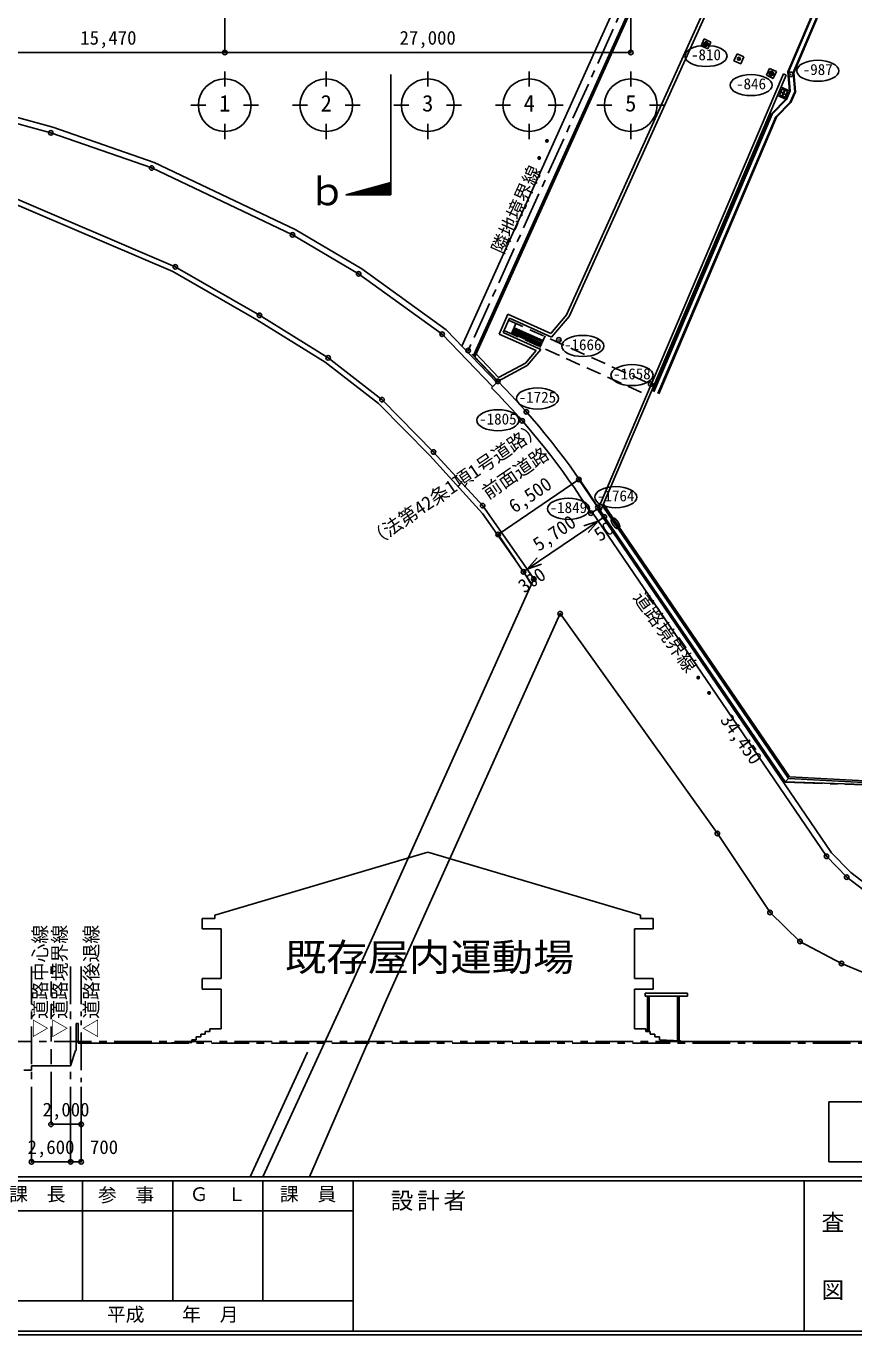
# Model space of a CAD drawing. Units: millimetres at full size, sheet at 1:500. Extents: x -140000 to 140000, y -100000 to 100000.
# Drawn here: x -79246 to -24206, y -100000 to -12963 of the extents above; entities that cross this region are included whole.
import ezdxf
from ezdxf.enums import TextEntityAlignment as Align

# ---------------------------------------------------------------- set-up
doc = ezdxf.new("R2010")
doc.units = ezdxf.units.MM
doc.header["$LTSCALE"] = 500
doc.header["$PDMODE"] = 32
doc.header["$PDSIZE"] = 300
for name, pattern in [('CHAIN1', [8, 5, -1, 1, -1]), ('DASHED2', [3, 2, -1]), ('DOUBLE_CHAIN1', [8.8, 5, -1, 0.6, -0.6, 0.6, -1])]:
    doc.linetypes.add(name, pattern=pattern)
for name, color, linetype in [('7-0', 4, 'CHAIN1'), ('7-1', 6, 'Continuous'), ('7-8', 5, 'Continuous'), ('7-A', 3, 'Continuous'), ('7-B', 7, 'Continuous'), ('D-4', 7, 'Continuous'), ('D-7', 4, 'Continuous'), ('D-8', 7, 'Continuous'), ('D-9', 4, 'Continuous'), ('D-A', 6, 'Continuous'), ('D-B', 7, 'Continuous'), ('F-0', 5, 'Continuous'), ('F-1', 2, 'Continuous'), ('F-A', 7, 'Continuous')]:
    doc.layers.add(name, color=color, linetype=linetype)
doc.styles.add('@ＭＳ ゴシック', font='')
doc.styles.add('ＭＳ ゴシック', font='')
doc.styles.get('@ＭＳ ゴシック').set_extended_font_data('@MS Gothic')
doc.styles.get('ＭＳ ゴシック').set_extended_font_data('MS Gothic')

msp = doc.modelspace()

# ---------------------------------------------------------------- linework, layer by layer
at = {"layer": '7-0'}
for p, q in [((-81390.7, -80500), (68135.7, -80500)), ((-70926.9, -80600), (39860.6, -80600))]:
    msp.add_line(p, q, dxfattribs=at)
at = {"layer": '7-1'}
for p, q in [((-66689.4, -72100), (-52539.4, -67900)), ((-38389.4, -72100), (-52539.4, -67900)), ((-66689.4, -72100), (-66689.4, -72300)), ((-38389.4, -72100), (-38389.4, -72300)), ((-67539.4, -72300), (-67539.4, -73000)), ((-67539.4, -72300), (-66689.4, -72300)), ((-67539.4, -73000), (-66289.4, -73000)), ((-66289.4, -73000), (-66289.4, -76300)), ((-37539.4, -73000), (-38789.4, -73000)), ((-38789.4, -73000), (-38789.4, -76300)), ((-37539.4, -72300), (-38389.4, -72300)), ((-37539.4, -72300), (-37539.4, -73000)), ((-67539.4, -76300), (-67539.4, -77000)), ((-67539.4, -76300), (-66289.4, -76300)), ((-37539.4, -76300), (-38789.4, -76300)), ((-37539.4, -76300), (-37539.4, -77000)), ((-67539.4, -77000), (-66289.4, -77000)), ((-66289.4, -77000), (-66289.4, -79650)), ((-37539.4, -77000), (-38789.4, -77000)), ((-38789.4, -77000), (-38789.4, -79650)), ((-38076.9, -77270), (-35276.9, -77270)), ((-35276.9, -77270), (-35276.9, -77470)), ((-67639.4, -80010), (-67339.4, -80010)), ((-67639.4, -80010), (-67639.4, -80190)), ((-67339.4, -79830), (-67039.4, -79830)), ((-67339.4, -79830), (-67339.4, -80010)), ((-67039.4, -79650), (-66289.4, -79650)), ((-67039.4, -79650), (-67039.4, -79830)), ((-38039.4, -79650), (-38789.4, -79650)), ((-38039.4, -79650), (-38039.4, -79830)), ((-37739.4, -79830), (-38039.4, -79830)), ((-37739.4, -79830), (-37739.4, -80010)), ((-37439.4, -80010), (-37739.4, -80010)), ((-37439.4, -80010), (-37439.4, -80190)), ((-68239.4, -80370), (-67939.4, -80370)), ((-68239.4, -80370), (-68239.4, -80550)), ((-67939.4, -80190), (-67639.4, -80190)), ((-67939.4, -80190), (-67939.4, -80370)), ((-37139.4, -80190), (-37439.4, -80190)), ((-37139.4, -80190), (-37139.4, -80370))]:
    msp.add_line(p, q, dxfattribs=at)
at = {"layer": '7-1', "color": 7}
for p, q in [((-37926.9, -77470), (-37926.9, -79830)), ((-37826.9, -77470), (-37826.9, -79830)), ((-35926.9, -77470), (-35926.9, -80438.7)), ((-35826.9, -77470), (-35826.9, -80444.3))]:
    msp.add_line(p, q, dxfattribs=at)
at = {"layer": '7-1'}
for points in [[(-38076.9, -77270), (-38076.9, -77470), (-35276.9, -77470)], [(-37139.4, -80370), (-35726.9, -80450), (-35726.9, -80500)]]:
    msp.add_lwpolyline(points, dxfattribs=at)
at = {"layer": '7-8', "color": 7, "linetype": 'CHAIN1'}
for p, q in [((-78890.7, -75500), (-78890.7, -83500)), ((-76290.7, -75500), (-76290.7, -83500))]:
    msp.add_line(p, q, dxfattribs=at)
at = {"layer": '7-8', "color": 7, "linetype": 'DOUBLE_CHAIN1'}
msp.add_line((-75590.7, -75500), (-75590.7, -83500), dxfattribs=at)
at = {"layer": '7-8'}
for p, q in [((-75912.5, -79300), (-75912.5, -81100)), ((-75782.3, -80600), (-70926.9, -80600)), ((-70926.9, -80600), (-68239.4, -80550)), ((-35726.9, -80500), (13060.6, -80500)), ((-75962.5, -81100), (-76290.7, -82100)), ((-75962.5, -81100), (-75912.5, -81100)), ((-79390.7, -82400), (-78890.7, -82400)), ((-78890.7, -82100), (-78890.7, -82400)), ((-78890.7, -82100), (-76290.7, -82100))]:
    msp.add_line(p, q, dxfattribs=at)
msp.add_lwpolyline([(-75912.5, -79300), (-75782.3, -79300), (-75782.3, -80600)], dxfattribs=at)
at = {"layer": '7-A', "color": 5}
for p, q in [((-25877.5, -84500), (-25877.5, -88500)), ((14122.5, -84500), (-25877.5, -84500)), ((-25877.5, -88500), (14122.5, -88500))]:
    msp.add_line(p, q, dxfattribs=at)
at = {"layer": '7-B'}
for p, q in [((-66039.4, -14718.8), (-66039.4, 2781.2)), ((-66039.4, -14718.8), (-66039.4, 2781.2)), ((-39039.4, -14718.8), (-39039.4, 2781.2)), ((-66039.4, -14718.8), (-81509.4, -14718.8)), ((-66039.4, -14718.8), (-39039.4, -14718.8)), ((-66039.4, -16968.8), (-66039.4, -15968.8)), ((-59289.4, -16968.8), (-59289.4, -15968.8)), ((-52539.4, -16968.8), (-52539.4, -15968.8)), ((-45789.4, -16968.8), (-45789.4, -15968.8)), ((-39039.4, -16968.8), (-39039.4, -15968.8)), ((-67289.4, -18218.8), (-68289.4, -18218.8)), ((-64789.4, -18218.8), (-63789.4, -18218.8)), ((-60539.4, -18218.8), (-61539.4, -18218.8)), ((-58039.4, -18218.8), (-57039.4, -18218.8)), ((-53789.4, -18218.8), (-54789.4, -18218.8)), ((-51289.4, -18218.8), (-50289.4, -18218.8)), ((-47039.4, -18218.8), (-48039.4, -18218.8)), ((-44539.4, -18218.8), (-43539.4, -18218.8)), ((-40289.4, -18218.8), (-41289.4, -18218.8)), ((-37789.4, -18218.8), (-36789.4, -18218.8)), ((-66039.4, -19468.8), (-66039.4, -20468.8)), ((-59289.4, -19468.8), (-59289.4, -20468.8)), ((-52539.4, -19468.8), (-52539.4, -20468.8)), ((-45789.4, -19468.8), (-45789.4, -20468.8)), ((-39039.4, -19468.8), (-39039.4, -20468.8)), ((-78890.7, -88500), (-78890.7, -83500)), ((-77590.7, -86000), (-77590.7, -83500)), ((-76290.7, -88500), (-76290.7, -83500)), ((-75590.7, -88500), (-75590.7, -83500)), ((-75590.7, -86000), (-75590.7, -83500)), ((-75590.7, -86000), (-77590.7, -86000)), ((-78890.7, -88500), (-76290.7, -88500)), ((-76290.7, -88500), (-75590.7, -88500))]:
    msp.add_line(p, q, dxfattribs=at)
at = {"layer": '7-B', "linetype": 'DASHED2'}
msp.add_line((-77590.7, -83500), (-77590.7, -75500), dxfattribs=at)
at = {"layer": '7-B'}
for centre in [(-66039.4, -18218.8), (-59289.4, -18218.8), (-52539.4, -18218.8), (-45789.4, -18218.8), (-39039.4, -18218.8)]:
    msp.add_circle(centre, 1750, dxfattribs=at)
for p in [(-66039.4, -14718.8), (-39039.4, -14718.8), (-77590.7, -86000), (-75590.7, -86000), (-78890.7, -88500), (-76290.7, -88500), (-75590.7, -88500)]:
    msp.add_point(p, dxfattribs=at)
at = {"layer": 'D-4'}
for p, q in [((-34163, -13816.1), (-34368.5, -14271.9)), ((-33707.2, -14021.6), (-34163, -13816.1)), ((-33912.7, -14477.5), (-34368.5, -14271.9)), ((-33707.2, -14021.6), (-33912.7, -14477.5)), ((-31975.1, -14802.6), (-32180.6, -15258.4)), ((-31519.3, -15008.1), (-31975.1, -14802.6)), ((-30020.1, -16232.6), (-29814.6, -15776.8)), ((-29564.3, -16438.1), (-30020.1, -16232.6)), ((-29358.8, -15982.3), (-29814.6, -15776.8)), ((-29358.8, -15982.3), (-29564.3, -16438.1)), ((-46998.7, -33471.6), (-46649.9, -32696.4)), ((-46793.5, -33015.6), (-44878.4, -33877.3)), ((-46957.6, -33380.4), (-45042.6, -34242)), ((-46916.6, -33289.2), (-45001.5, -34150.9)), ((-46875.6, -33198), (-44960.5, -34059.7)), ((-46834.5, -33106.8), (-44919.5, -33968.5)), ((-45083.6, -34333.2), (-44734.8, -33558.1))]:
    msp.add_line(p, q, dxfattribs=at)
at = {"layer": 'D-4', "linetype": 'DASHED2'}
for p, q in [((-47129.1, -32535.6), (-37675.7, -36789.2)), ((-47436.9, -33219.6), (-37969.7, -37479.3))]:
    msp.add_line(p, q, dxfattribs=at)
at = {"layer": 'D-4'}
msp.add_lwpolyline([(-31519.3, -15008.1), (-31724.8, -15464), (-32180.6, -15258.4)], dxfattribs=at)
at = {"layer": 'D-4', "color": 4}
for centre, radius in [((-34037.8, -14146.8), 100), ((-34037.8, -14146.8), 60), ((-31850, -15133.3), 100), ((-31850, -15133.3), 60), ((-29689.4, -16107.5), 100), ((-29689.4, -16107.5), 60)]:
    msp.add_circle(centre, radius, dxfattribs=at)
at = {"layer": 'D-7', "color": 7}
for p, q in [((-28953.7, -17394.4), (-29045.7, -17355.2)), ((-28855.4, -17354.8), (-28816.2, -17262.8)), ((-28914.1, -17492.8), (-28953.3, -17584.8)), ((-28815.7, -17453.2), (-28723.7, -17492.4))]:
    msp.add_line(p, q, dxfattribs=at)
msp.add_lwpolyline([(-29278.3, -17582.3), (-28726.3, -17817.4), (-28491.2, -17265.3), (-29043.2, -17030.2)], close=True, dxfattribs=at)
at = {"layer": 'D-7'}
msp.add_lwpolyline([(-29147.1, -17529.5), (-28779.1, -17686.2), (-28622.4, -17318.2), (-28990.4, -17161.4)], close=True, dxfattribs=at)
at = {"layer": 'D-7', "color": 7}
msp.add_circle((-28884.7, -17423.8), 75, dxfattribs=at)
at = {"layer": 'D-8', "linetype": 'CHAIN1'}
for p, q in [((-38568.4, -9520.2), (-49849.3, -34539.2)), ((-47883.8, -36584.6), (-49849.3, -34539.2)), ((-41186, -45031.4), (-28781.8, -63241.9)), ((-28781.8, -63241.9), (223, -64222.6))]:
    msp.add_line(p, q, dxfattribs=at)
at = {"layer": 'D-8'}
for p, q in [((-39177.3, -9654.3), (-50266.9, -34248.9)), ((-85661.9, -17865.8), (-77601.4, -20062)), ((-85567.4, -17477), (-77482.9, -19679.7)), ((-77482.9, -19679.7), (-70745.3, -22025.2)), ((-77601.4, -20062), (-70897.3, -22395.9)), ((-70897.3, -22395.9), (-61534.7, -26841.1)), ((-70745.3, -22025.2), (-61346.9, -26487.5)), ((-80907.5, -24399.8), (-69483.4, -29282.3)), ((-61534.7, -26841.1), (-57139.5, -29433.2)), ((-61346.9, -26487.5), (-56920.2, -29098.2)), ((-69483.4, -29282.3), (-63905.7, -32494.9)), ((-57139.5, -29433.2), (-51586.5, -33453)), ((-56920.2, -29098.2), (-51322.9, -33150)), ((-63905.7, -32494.9), (-59362, -35315.3)), ((-48238.7, -36936.8), (-51586.5, -33453)), ((-47950.2, -36659.6), (-51322.9, -33150)), ((-59362, -35315.3), (-55812.7, -38067.7)), ((-55812.7, -38067.7), (-52408.4, -41527.4)), ((-52408.4, -41527.4), (-48896.5, -45367.4)), ((-46320.4, -48506), (-48888.6, -44857.4)), ((-25691.5, -67950.5), (-41279.3, -45071.4)), ((-40847.4, -44746.8), (-28489.9, -62888.9)), ((-46565.8, -48678.7), (-48896.5, -45367.4)), ((-45631.5, -50050), (-46568.4, -48674.9)), ((-45487.2, -49729), (-46320.4, -48506)), ((-45487.2, -49729), (-57492.8, -76432.5)), ((-43733.3, -52032.4), (-55280.2, -77696)), ((-43733.3, -52032.4), (-33279.3, -66654.9)), ((-28555.6, -63005.6), (-28771, -63222.2)), ((-28489.9, -62888.9), (-16878.1, -63504.3)), ((-33279.3, -66654.9), (-29778.2, -71907.8)), ((-24412.7, -69257.1), (-25735.2, -67896.9)), ((-22299, -70874.4), (-24412.7, -69257.1)), ((-29778.2, -71907.8), (-27790.3, -73838)), ((-27790.3, -73838), (-25027.7, -75305.8)), ((-25027.7, -75305.8), (-22230.8, -76454.8)), ((-57492.8, -76432.5), (-63515.4, -89500)), ((-55280.2, -77696), (-60396, -89500)), ((-64343.6, -89500), (-60529.2, -81207.8))]:
    msp.add_line(p, q, dxfattribs=at)
for points in [[(-80769.9, -24078), (-69326.8, -28968.7), (-63726, -32194.5), (-59161.9, -35027.5), (-55579.7, -37805.5), (-52154.5, -41286.5), (-48888.6, -44857.4)], [(-40903.3, -44878), (-28555.6, -63005.6), (-16883.3, -63624.2)], [(-22500, -71224.3), (-24679, -69557), (-26022, -68175.7), (-41609.8, -45296.6)]]:
    msp.add_lwpolyline(points, dxfattribs=at)
at = {"layer": 'D-8', "color": 4}
for p in [(-77601.4, -20062), (-70897.3, -22395.9), (-61534.7, -26841.1), (-69326.8, -28968.7), (-57139.5, -29433.2), (-63726, -32194.5), (-51586.5, -33453), (-49849.3, -34539.2), (-59161.9, -35027.5), (-47883.8, -36584.6), (-55579.7, -37805.5), (-52154.5, -41286.5), (-48888.6, -44857.4), (-45487.2, -49729), (-43733.3, -52032.4), (-33279.3, -66654.9), (-26022, -68175.7), (-24679, -69557), (-29778.2, -71907.8), (-27790.3, -73838), (-25027.7, -75305.8)]:
    msp.add_point(p, dxfattribs=at)
at = {"layer": 'D-9', "color": 7}
for p, q in [((-49414.8, -34962.4), (-37925.7, -9481.5)), ((-33893.3, -11302), (-43302.7, -32170.6)), ((-33633.1, -11211.6), (-43132.3, -32279)), ((-28882.4, -16142.3), (-41176.7, -45009.5)), ((-28698.4, -16220.6), (-41042.9, -45205.9)), ((-28882.4, -16142.3), (-28698.4, -16220.6)), ((-47800.1, -33440.1), (-47204, -32117.9)), ((-44359.4, -33400.5), (-47204, -32117.9)), ((-43284, -32148.7), (-44359.4, -33400.5)), ((-47535.5, -33339.7), (-47103.9, -32382.5)), ((-44305.2, -33644.4), (-47103.9, -32382.5)), ((-43132.3, -32279), (-44305.2, -33644.4)), ((-47800.1, -33440.1), (-45341.7, -34543.9)), ((-47535.5, -33339.7), (-45015.5, -34471.2)), ((-47826.7, -36326.5), (-49326.3, -34766)), ((-45341.7, -34543.9), (-46048.9, -35367.1)), ((-45921.3, -35525.5), (-45015.5, -34471.2)), ((-45921.3, -35525.5), (-47865.5, -36574.7)), ((-47826.7, -36326.5), (-46048.9, -35367.1)), ((-41176.7, -45009.5), (-28771, -63222.2)), ((-28771, -63222.2), (221.8, -64202.6))]:
    msp.add_line(p, q, dxfattribs=at)
at = {"layer": 'D-9'}
for p, q in [((-28602.3, -15995), (-26208.2, -10373.6)), ((-28551.4, -16003.1), (-26153.9, -10373.6)), ((-28246, -16051.7), (-25827.8, -10373.6)), ((-28195.1, -16059.8), (-25773.4, -10373.6)), ((-28491.2, -17265.3), (-28602.3, -15995)), ((-28440.3, -17273.4), (-28551.4, -16003.1)), ((-28134.9, -17322), (-28246, -16051.7)), ((-28084, -17330.1), (-28195.1, -16059.8)), ((-28684, -17845.6), (-28440.3, -17273.4)), ((-28430.1, -18015.3), (-28134.9, -17322)), ((-28387.8, -18043.5), (-28084, -17330.1)), ((-29687, -18797.1), (-28726.3, -17817.4)), ((-29644.7, -18825.3), (-28684, -17845.6)), ((-29390.8, -18995), (-28430.1, -18015.3)), ((-29348.5, -19023.2), (-28387.8, -18043.5)), ((-29687, -18797.1), (-37549.1, -37257.4)), ((-29644.7, -18825.3), (-37503.5, -37277.9)), ((-29390.8, -18995), (-37229.8, -37401)), ((-29348.5, -19023.2), (-37184.2, -37421.5)), ((-48309.6, -37007.2), (-47883.8, -36584.6)), ((-41694.6, -45349.7), (-41186, -45031.4))]:
    msp.add_line(p, q, dxfattribs=at)
at = {"layer": 'D-9', "color": 7}
msp.add_lwpolyline([(-47865.5, -36574.7), (-49504.4, -34869.2), (-38020.3, -9399.5)], dxfattribs=at)
at = {"layer": 'D-9'}
for radius in [47970.2, 48570.2]:
    msp.add_arc((-82357.5, -70798.9), radius, 32.0407, 44.78357, dxfattribs=at)
at = {"layer": 'D-A', "color": 5}
for p, q in [((-54989.4, -16172.1), (-54989.4, -24172.1)), ((-57989.4, -24172.1), (-54989.4, -23368.3)), ((-57989.4, -24172.1), (-54989.4, -24172.1))]:
    msp.add_line(p, q, dxfattribs=at)
at = {"layer": 'D-A'}
for p, q in [((-54989.4, -23472.1), (-55377, -23472.1)), ((-54989.4, -24072.1), (-57616.2, -24072.1)), ((-54989.4, -23972.1), (-57243, -23972.1)), ((-54989.4, -23872.1), (-56869.8, -23872.1)), ((-54989.4, -23772.1), (-56496.6, -23772.1)), ((-54989.4, -23672.1), (-56123.4, -23672.1)), ((-54989.4, -23572.1), (-55750.2, -23572.1))]:
    msp.add_line(p, q, dxfattribs=at)
at = {"layer": 'D-B'}
for p, q in [((-47863.5, -46774.2), (-42491.8, -43114.4)), ((-42491.8, -43114.4), (-41365.7, -44767.2)), ((-45926.3, -49084.5), (-41215.7, -45875.1)), ((-41215.7, -45875.1), (-42159.7, -46205.1)), ((-41215.7, -45875.1), (-41868.2, -46632.9)), ((-41215.7, -45875.1), (-40802.5, -45593.6)), ((-47863.5, -46774.2), (-46737.4, -48427.1)), ((-45926.3, -49084.5), (-45273.8, -48326.8)), ((-46174.2, -49253.4), (-45926.3, -49084.5)), ((-45926.3, -49084.5), (-44982.3, -48754.5))]:
    msp.add_line(p, q, dxfattribs=at)
for centre, major_axis in [((-34037.8, -14946.8), (1400, 0)), ((-26603.4, -15930.9), (1400, 0)), ((-31038.4, -16884.7), (1400, 0)), ((-42231.3, -34233.1), (-1400, 0)), ((-38958.3, -36171), (1400, 0)), ((-45246.1, -37725.9), (1400, 0)), ((-47873.4, -39176.2), (1400, 0)), ((-43185.3, -45063.6), (1400, 0)), ((-40037.8, -44286.9), (1400, 0))]:
    msp.add_ellipse(centre, major_axis=major_axis, ratio=0.5, dxfattribs=at)
for p in [(-34037.8, -14146.8), (-29689.4, -16107.5), (-28398.7, -16167.6), (-43822, -33825), (-37714.5, -36771.2), (-46257.1, -39209.4), (-45986.3, -38608.9), (-42491.8, -43114.4), (-41694.6, -45349.7), (-41229.6, -44963.4), (-40802.5, -45593.6), (-47863.5, -46774.2), (-46174.2, -49253.4)]:
    msp.add_point(p, dxfattribs=at)
at = {"layer": 'F-0'}
for p, q in [((-139750, -89500), (139750, -89500)), ((-139750, -89750), (139750, -89750)), ((-140000, -100000), (140000, -100000)), ((-139750, -99750), (139750, -99750))]:
    msp.add_line(p, q, dxfattribs=at)
at = {"layer": 'F-1'}
for p, q in [((-75500, -89750), (-75500, -97750)), ((-69500, -89750), (-69500, -97750)), ((-63500, -89750), (-63500, -97750)), ((-81500, -91750), (-57500, -91750)), ((-81500, -97750), (-57500, -97750))]:
    msp.add_line(p, q, dxfattribs=at)
at = {"layer": 'F-1', "color": 6}
for p, q in [((-57500, -89750), (-57500, -99750)), ((-27500, -89750), (-27500, -99750))]:
    msp.add_line(p, q, dxfattribs=at)

# ---------------------------------------------------------------- texts
at = {"layer": '7-8', "color": 7, "style": 'ＭＳ ゴシック'}
for s, p in [('▽道路中心線', (-77590.7, -80235.2)), ('▽道路境界線', (-76290.7, -80235.2)), ('△道路後退線', (-74185.8, -80235.2))]:
    msp.add_text(s, height=916.4, rotation=90, dxfattribs=at).set_placement(p, align=Align.BOTTOM_LEFT)
at = {"layer": '7-A', "style": 'ＭＳ ゴシック', "width": 1.1}
msp.add_text('既存屋内運動場', height=1833, dxfattribs=at).set_placement((-62039.4, -76350), align=Align.BOTTOM_LEFT)
at = {"layer": '7-B', "style": 'ＭＳ ゴシック'}
for s, p in [('15,470', (-75649.4, -14468.8)), ('27,000', (-54414.4, -14468.8)), ('2,000', (-78153.2, -85750)), ('2,600', (-79153.2, -88250)), ('700', (-75003.2, -88250))]:
    msp.add_text(s, height=916.4, dxfattribs=at).set_placement(p, align=Align.BOTTOM_LEFT)
at = {"layer": '7-B', "color": 3, "style": 'ＭＳ ゴシック'}
for s, p in [('1', (-66414.4, -18968.8)), ('2', (-59664.4, -18968.8)), ('3', (-52914.4, -18968.8)), ('4', (-46164.4, -18968.8)), ('5', (-39414.4, -18968.8))]:
    msp.add_text(s, height=1100, dxfattribs=at).set_placement(p, align=Align.BOTTOM_LEFT)
at = {"layer": 'D-8', "style": 'ＭＳ ゴシック'}
for s, rotation, p in [('隣地境界線・・', 65.73, (-47271, -28307.9)), ('道路境界線・・', 305.285, (-39138.5, -51108.3)), ('34,450', 305.285, (-33362.1, -59271.2))]:
    msp.add_text(s, height=916.4, rotation=rotation, dxfattribs=at).set_placement(p, align=Align.BOTTOM_LEFT)
at = {"layer": 'D-A', "color": 3, "style": 'ＭＳ ゴシック'}
msp.add_text('ｂ', height=1833, dxfattribs=at).set_placement((-60489.4, -25422.1), align=Align.BOTTOM_LEFT)
at = {"layer": 'D-B', "color": 4, "style": 'ＭＳ ゴシック'}
for s, p in [('-810', (-35037.8, -15446.8)), ('-987', (-27603.4, -16430.9)), ('-846', (-32038.4, -17384.7)), ('-1666', (-43481.3, -34733.1)), ('-1658', (-40208.3, -36671)), ('-1725', (-46496.1, -38225.9)), ('-1805', (-49123.4, -39676.2)), ('-1764', (-41287.8, -44786.9)), ('-1849', (-44435.3, -45563.6))]:
    msp.add_text(s, height=733.1, dxfattribs=at).set_placement(p, align=Align.BOTTOM_LEFT)
at = {"layer": 'D-B', "style": 'ＭＳ ゴシック'}
for s, p in [('（法第42条1項1号道路）', (-56013.6, -47902)), ('前面道路', (-48369.8, -44699.1)), ('6,500', (-46609.7, -45617.5)), ('5,700', (-45003.1, -48153)), ('500', (-40939.3, -47501.9)), ('300', (-45980.5, -50936.5))]:
    msp.add_text(s, height=916.4, rotation=34.267, dxfattribs=at).set_placement(p, align=Align.BOTTOM_LEFT)
at = {"layer": 'F-A', "style": 'ＭＳ ゴシック'}
for s, p in [('課\u3000長', (-80375, -91375)), ('参\u3000事', (-74472.7, -91433.2)), ('Ｇ\u3000Ｌ', (-68375, -91375)), ('課\u3000員', (-62375, -91375)), ('平成\u3000\u3000年\u3000月', (-73875, -99375))]:
    msp.add_text(s, height=916.4, dxfattribs=at).set_placement(p, align=Align.BOTTOM_LEFT)
at = {"layer": 'F-A', "color": 3, "style": '@ＭＳ ゴシック'}
msp.add_text('査\u3000\u3000図', height=1100, rotation=270, dxfattribs=at).set_placement((-26500, -91750), align=Align.BOTTOM_LEFT)
at = {"layer": 'F-A', "insert": (-55000, -91750), "char_height": 1100, "attachment_point": 7, "style": 'ＭＳ ゴシック'}
msp.add_mtext('\\T1.17;設計者', dxfattribs=at)

doc.saveas('drawing.dxf')
